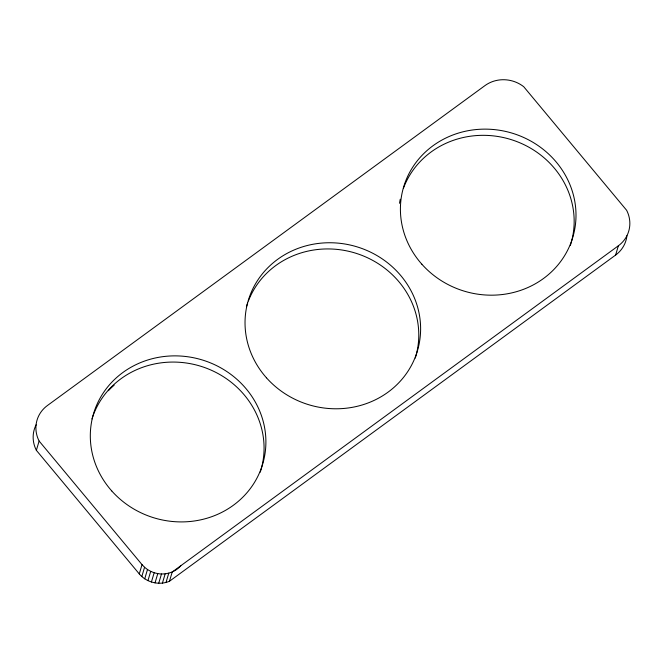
<?xml version="1.0" encoding="UTF-8"?>
<svg xmlns="http://www.w3.org/2000/svg" width="663" height="663" viewBox="0 0 663 663"><rect width="100%" height="100%" fill="white"/><g stroke="black" fill="none" stroke-linecap="round" stroke-linejoin="round"><path stroke-width="0.99" d="M36.366 450.326L39.117 441.044A31.186 29.18 16.5 0 1 47.396 405.541L484.951 85.61A31.186 29.18 16.5 0 1 523.72 86.712L626.634 210.295A31.186 29.18 16.5 0 1 618.355 245.799L615.604 255.081L169.463 581.26C159.186 585.669 146.399 582.504 139.28 573.909L36.366 450.326A31.186 29.18 16.5 0 1 36.109 424.817M139.28 573.909L142.031 564.627L39.117 441.044M141.824 576.545L144.567 567.263L142.031 564.627M144.733 578.807L147.484 569.525L144.567 567.263M147.957 580.647L150.708 571.365L147.484 569.525M151.413 582.023L154.164 572.741L150.708 571.365M155.026 582.901L157.777 573.619C166.14 575.053 175.198 572.21 180.8 565.73M158.722 583.266L161.474 573.984M162.418 583.109L165.17 573.827M166.023 582.437L168.775 573.155M169.463 581.26L172.214 571.978M172.38 571.887L618.355 245.799M154.164 572.741L157.777 573.619M108.367 390.714A88.245 82.552 16.5 0 1 114.152 385.178M91.983 418.966A88.245 82.552 16.5 0 1 93.301 415.096M93.665 414.143A88.245 82.552 16.5 0 1 203.955 367.302A88.245 82.552 16.5 0 1 260.252 472.172M246.396 306.828A88.245 82.552 16.5 0 1 247.672 302.925M248.376 301.01A88.245 82.552 16.5 0 1 358.153 253.995A88.245 82.552 16.5 0 1 415.278 358.07M399.507 203.292A88.245 82.552 16.5 0 1 400.253 199.223M403.402 188.358A88.245 82.552 16.5 0 1 513.535 140.382A88.245 82.552 16.5 0 1 570.346 245.434M626.941 235.688A31.186 29.18 16.5 0 1 615.604 255.081M266.468 377.819A88.245 82.552 16.5 0 0 415.792 355.749A88.245 82.552 16.5 0 0 316.21 243.727A88.245 82.552 16.5 0 0 266.468 377.819M421.85 264.206A88.245 82.552 16.5 0 0 571.175 242.144A88.245 82.552 16.5 0 0 471.584 130.114A88.245 82.552 16.5 0 0 421.85 264.206M111.749 490.943A88.245 82.552 16.5 0 0 261.073 468.882A88.245 82.552 16.5 0 0 161.49 356.851A88.245 82.552 16.5 0 0 111.749 490.943"/></g></svg>
